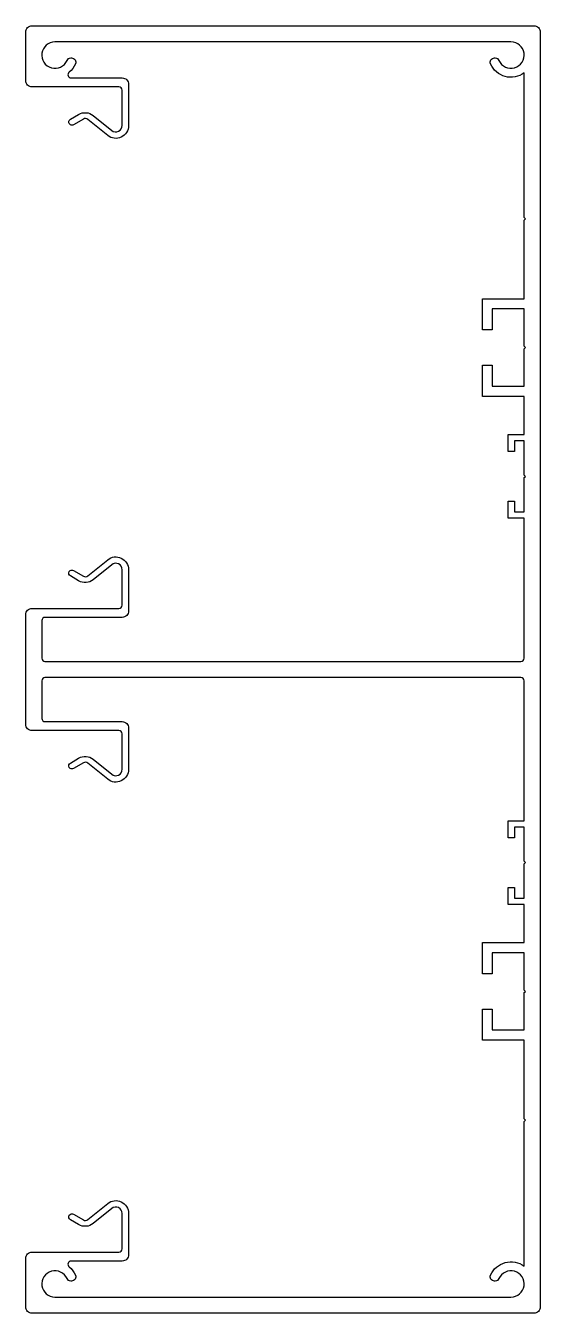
# Model space of a CAD drawing. Extents: x 1327 to 1407, y -280 to -80.
import ezdxf

# ---------------------------------------------------------------- set-up
doc = ezdxf.new("R2010")
doc.units = 0
doc.header["$LTSCALE"] = 15
doc.layers.get('0').update_dxf_attribs({"linetype": 'CONTINUOUS'})

msp = doc.modelspace()

# ---------------------------------------------------------------- linework, layer by layer
msp.add_lwpolyline([(1334.84, -265.08), (1336.37, -265.97, 0.311667), (1337.05, -265.92), (1340.15, -263.42, -0.630953), (1343.4, -264.97), (1343.4, -271.37, -0.414214), (1342.4, -272.37), (1334.46, -272.37, 0.703774), (1334.15, -273.26, -0.120195), (1335.13, -274.57, -0.538064), (1334.53, -275.47), (1334.42, -275.47, -0.296014), (1333.83, -275.09, 1.840965), (1331.95, -277.97), (1402.85, -277.97, 1.840965), (1400.98, -275.09, -0.296014), (1400.39, -275.47), (1400.28, -275.47, -0.538064), (1399.68, -274.57, -0.484084), (1404.9, -273.15), (1404.9, -250.67), (1405.1, -250.47), (1404.9, -250.27), (1404.9, -238.07), (1398.4, -238.07), (1398.4, -233.22), (1399.9, -233.22), (1399.9, -236.47), (1404.9, -236.47), (1404.9, -230.67), (1405.1, -230.47), (1404.9, -230.27), (1404.9, -224.47), (1399.9, -224.47), (1399.9, -227.72), (1398.4, -227.72), (1398.4, -222.87), (1404.9, -222.87), (1404.9, -216.97), (1402.4, -216.97), (1402.4, -214.32), (1403.4, -214.32), (1403.4, -215.97), (1404.9, -215.97), (1404.9, -210.67), (1405.1, -210.47), (1404.9, -210.27), (1404.9, -204.97), (1403.4, -204.97), (1403.4, -206.62), (1402.4, -206.62), (1402.4, -203.97), (1404.9, -203.97), (1404.9, -182.22, 0.414214), (1404.4, -181.72), (1330.4, -181.72, 0.414214), (1329.9, -182.22), (1329.9, -188.07, 0.414214), (1330.4, -188.57), (1342.4, -188.57, -0.414214), (1343.4, -189.57), (1343.4, -195.97, -0.630953), (1340.15, -197.52), (1337.05, -195.02, 0.311667), (1336.37, -194.97), (1334.84, -195.86, -1), (1334.34, -195), (1335.63, -194.24, -0.311667), (1337.9, -194.42), (1340.78, -196.75, 0.630953), (1342.4, -195.97), (1342.4, -190.47, 0.414214), (1341.9, -189.97), (1328.4, -189.97, -0.414214), (1327.4, -188.97), (1327.4, -171.97, -0.414214), (1328.4, -170.97), (1341.9, -170.97, 0.414214), (1342.4, -170.47), (1342.4, -164.97, 0.630953), (1340.78, -164.19), (1337.9, -166.52, -0.311667), (1335.63, -166.7), (1334.34, -165.94, -1), (1334.84, -165.08), (1336.37, -165.97, 0.311667), (1337.05, -165.92), (1340.15, -163.42, -0.630953), (1343.4, -164.97), (1343.4, -171.37, -0.414214), (1342.4, -172.37), (1330.4, -172.37, 0.414214), (1329.9, -172.87), (1329.9, -178.72, 0.414214), (1330.4, -179.22), (1404.4, -179.22, 0.414214), (1404.9, -178.72), (1404.9, -156.97), (1402.4, -156.97), (1402.4, -154.32), (1403.4, -154.32), (1403.4, -155.97), (1404.9, -155.97), (1404.9, -150.67), (1405.1, -150.47), (1404.9, -150.27), (1404.9, -144.97), (1403.4, -144.97), (1403.4, -146.62), (1402.4, -146.62), (1402.4, -143.97), (1404.9, -143.97), (1404.9, -138.07), (1398.4, -138.07), (1398.4, -133.22), (1399.9, -133.22), (1399.9, -136.47), (1404.9, -136.47), (1404.9, -130.67), (1405.1, -130.47), (1404.9, -130.27), (1404.9, -124.47), (1399.9, -124.47), (1399.9, -127.72), (1398.4, -127.72), (1398.4, -122.87), (1404.9, -122.87), (1404.9, -110.67), (1405.1, -110.47), (1404.9, -110.27), (1404.9, -87.8, -0.484084), (1399.68, -86.38, -0.538064), (1400.28, -85.47), (1400.39, -85.47, -0.296014), (1400.98, -85.86, 1.840965), (1402.85, -82.97), (1331.95, -82.97, 1.840965), (1333.83, -85.86, -0.296014), (1334.42, -85.47), (1334.53, -85.47, -0.538064), (1335.13, -86.38, -0.120195), (1334.15, -87.68, 0.703774), (1334.46, -88.57), (1342.4, -88.57, -0.414214), (1343.4, -89.57), (1343.4, -95.97, -0.630953), (1340.15, -97.52), (1337.05, -95.02, 0.311667), (1336.37, -94.97), (1334.84, -95.86, -1), (1334.34, -95), (1335.63, -94.24, -0.311667), (1337.9, -94.42), (1340.78, -96.75, 0.630953), (1342.4, -95.97), (1342.4, -90.47, 0.414214), (1341.9, -89.97), (1328.4, -89.97, -0.414214), (1327.4, -88.97), (1327.4, -81.47, -0.414214), (1328.4, -80.47), (1406.4, -80.47, -0.414214), (1407.4, -81.47), (1407.4, -279.47, -0.414214), (1406.4, -280.47), (1328.4, -280.47, -0.414214), (1327.4, -279.47), (1327.4, -271.97, -0.414214), (1328.4, -270.97), (1341.9, -270.97, 0.414214), (1342.4, -270.47), (1342.4, -264.97, 0.630953), (1340.78, -264.19), (1337.9, -266.52, -0.311667), (1335.63, -266.7), (1334.34, -265.94, -1)], format="xyb", close=True)

doc.saveas('drawing.dxf')
